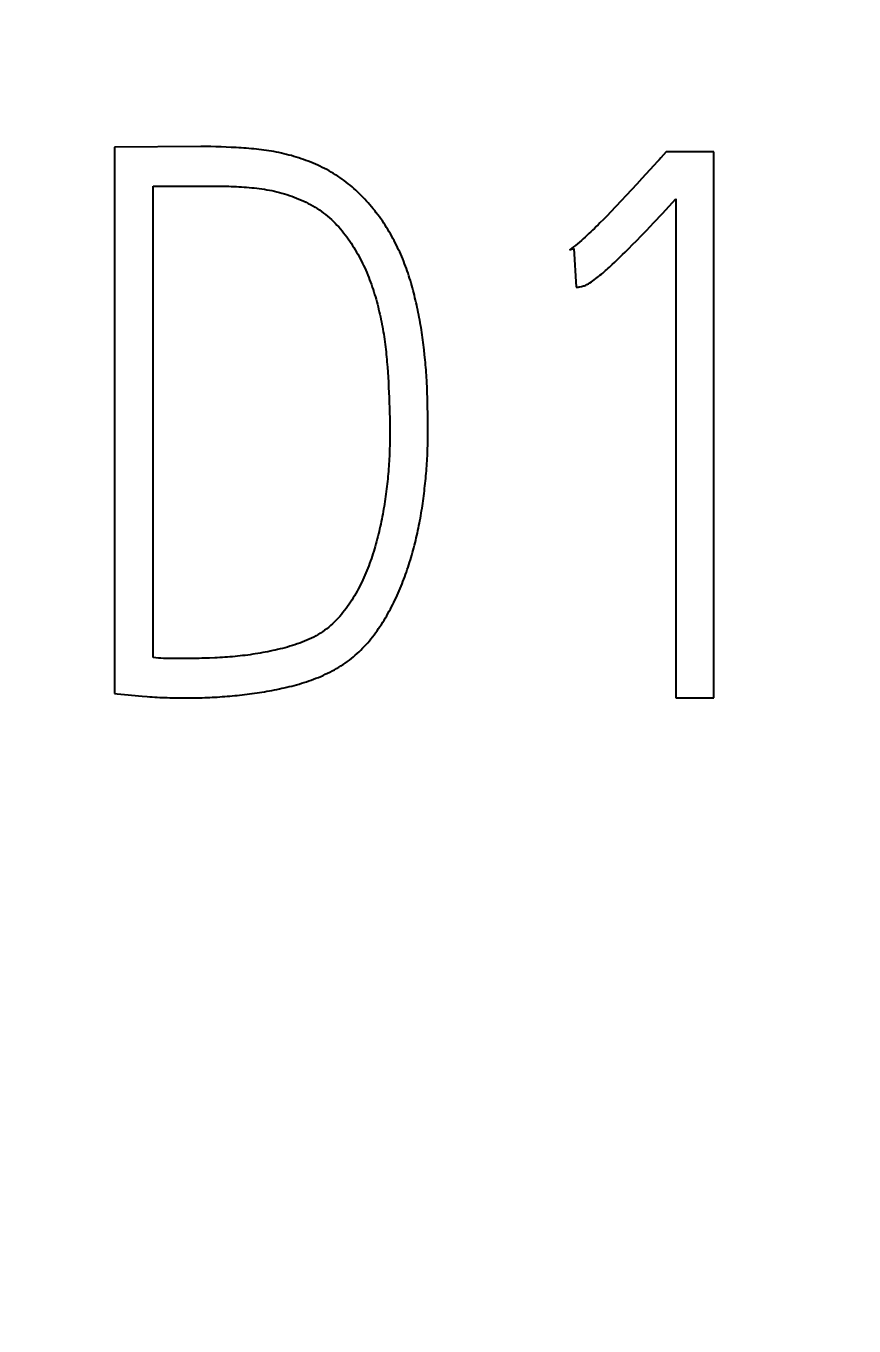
# Model space of a CAD drawing. Extents: x 0 to 420, y 0 to 297.
# Drawn here: x 126.439 to 128.855, y 170.906 to 174.698 of the extents above; entities that cross this region are included whole.
import ezdxf
from ezdxf.enums import TextEntityAlignment as Align

# ---------------------------------------------------------------- set-up
doc = ezdxf.new("R2010")
doc.units = 0
doc.header["$LTSCALE"] = 23.1
doc.layers.add('10100_DIM_FRONT', color=7, linetype='CONTINUOUS')
doc.layers.add('10500_FRONT_LABELING', color=7, linetype='CONTINUOUS')
doc.dimstyles.get("Standard").update_dxf_attribs({"dimtxt": 2.5, "dimasz": 2.5, "dimexe": 1.25, "dimexo": 0.625, "dimtad": 1, "dimcen": 2.5, "dimazin": 3, "dimtfac": 1, "dimtmove": 0, "dimatfit": 3})

# ---------------------------------------------------------------- blocks, each defined once
blk = doc.blocks.new('*D1')
at = {"layer": '10100_DIM_FRONT', "linetype": 'CONTINUOUS'}
for p, q in [((110.808052, 190.739389), (110.808052, 134.086548)), ((146.308052, 190.739389), (146.308052, 134.086548)), ((110.808052, 136.086548), (128.558052, 136.086548)), ((146.308052, 136.086548), (128.558052, 136.086548))]:
    blk.add_line(p, q, dxfattribs=at)
for points in [[(114.308052, 136.586548), (110.808052, 136.086548), (114.308052, 135.586548)], [(142.808052, 135.586548), (146.308052, 136.086548), (142.808052, 136.586548)]]:
    blk.add_solid(points, dxfattribs=at)
blk.add_text('35,5', height=3.5, dxfattribs=at).set_placement((124.727394, 136.961548), (134.227394, 136.961548), align=Align.FIT)

msp = doc.modelspace()

# ---------------------------------------------------------------- linework, layer by layer
at = {"layer": '10500_FRONT_LABELING', "color": 7, "linetype": 'CONTINUOUS'}
for p, q in [((126.6977, 174.3448), (126.6977, 172.7515)), ((126.9936, 174.3463), (126.9788, 174.3467)), ((127.0084, 174.3458), (126.9936, 174.3463)), ((127.0232, 174.3452), (127.0084, 174.3458)), ((127.0379, 174.3445), (127.0232, 174.3452)), ((128.3065, 174.3315), (128.291, 174.3138)), ((128.4463, 174.3315), (128.3065, 174.3315)), ((128.4463, 172.7382), (128.4463, 174.3315)), ((126.8108, 172.8558), (126.8108, 174.2317)), ((128.221, 174.2369), (128.2058, 174.2206)), ((128.236, 174.2533), (128.221, 174.2369)), ((128.1754, 174.188), (128.1601, 174.1719)), ((128.1906, 174.2043), (128.1754, 174.188)), ((128.2058, 174.2206), (128.1906, 174.2043)), ((128.296, 174.1518), (128.3354, 174.1939)), ((128.3354, 174.1939), (128.3354, 172.7382)), ((128.1447, 174.1557), (128.1344, 174.1451)), ((128.1601, 174.1719), (128.1447, 174.1557)), ((128.2709, 174.1251), (128.296, 174.1518)), ((128.1344, 174.1451), (128.124, 174.1344)), ((128.2492, 174.1023), (128.2709, 174.1251)), ((128.209, 174.061), (128.22, 174.0722)), ((128.22, 174.0722), (128.2346, 174.0872)), ((128.2346, 174.0872), (128.2492, 174.1023)), ((128.0247, 174.0452), (128.038, 174.0497)), ((128.038, 174.0497), (128.0447, 173.9365)), ((128.1793, 174.0314), (128.1868, 174.0387)), ((128.1868, 174.0387), (128.1979, 174.0498)), ((128.1979, 174.0498), (128.209, 174.061)), ((128.1567, 174.0096), (128.1643, 174.0168)), ((128.1643, 174.0168), (128.1718, 174.0241)), ((128.1718, 174.0241), (128.1793, 174.0314)), ((127.6024, 173.7389), (127.6009, 173.7535)), ((127.4925, 173.7183), (127.4936, 173.7035)), ((127.4936, 173.7035), (127.4947, 173.6887)), ((127.4947, 173.6887), (127.4957, 173.6739)), ((127.4957, 173.6739), (127.4965, 173.6591)), ((127.4965, 173.6591), (127.4973, 173.6443)), ((127.6093, 173.6436), (127.6087, 173.6583)), ((127.4973, 173.6443), (127.4981, 173.6295)), ((127.4981, 173.6295), (127.4987, 173.6146)), ((127.4987, 173.6146), (127.4993, 173.5998)), ((127.6099, 173.6288), (127.6093, 173.6436)), ((127.6103, 173.6141), (127.6099, 173.6288)), ((127.4993, 173.5998), (127.4998, 173.5849)), ((127.4998, 173.5849), (127.5002, 173.5701)), ((127.6109, 173.5919), (127.6103, 173.6141)), ((127.6115, 173.5624), (127.6109, 173.5919)), ((127.5002, 173.5701), (127.5006, 173.5552)), ((127.5006, 173.5552), (127.5008, 173.5403)), ((127.5008, 173.5403), (127.501, 173.5254)), ((127.6117, 173.5476), (127.6115, 173.5624)), ((127.6119, 173.5328), (127.6117, 173.5476)), ((127.6119, 173.5181), (127.6119, 173.5328)), ((126.9377, 172.8537), (126.9228, 172.8536)), ((126.9899, 172.8552), (126.975, 172.8546)), ((126.727, 172.7486), (126.7783, 172.7438)), ((126.7783, 172.7438), (126.793, 172.7425)), ((126.8734, 172.7385), (126.888, 172.7383)), ((128.3354, 172.7382), (128.4463, 172.7382))]:
    msp.add_line(p, q, dxfattribs=at)
for points in [[(126.9788, 174.3467), (126.9714, 174.3469), (126.964, 174.347), (126.9566, 174.3471), (126.9492, 174.3471), (126.6977, 174.3448)], [(127.6009, 173.7535), (127.6, 173.7608), (127.5992, 173.7681), (127.5983, 173.7754), (127.5973, 173.7827), (127.5963, 173.79), (127.5953, 173.7972), (127.5942, 173.8045), (127.5931, 173.8118), (127.5919, 173.819), (127.5907, 173.8263), (127.5895, 173.8335), (127.5882, 173.8407), (127.5868, 173.848), (127.5854, 173.8552), (127.5839, 173.8624), (127.5824, 173.8696), (127.5809, 173.8768), (127.5793, 173.884), (127.5776, 173.8912), (127.576, 173.8984), (127.5742, 173.9056), (127.5725, 173.9128), (127.5707, 173.92), (127.5688, 173.9271), (127.5669, 173.9343), (127.5649, 173.9414), (127.5628, 173.9486), (127.5607, 173.9557), (127.5586, 173.9628), (127.5563, 173.9699), (127.554, 173.977), (127.5516, 173.9841), (127.5491, 173.9911), (127.5465, 173.9981), (127.5439, 174.005), (127.5412, 174.0119), (127.5384, 174.0188), (127.5355, 174.0256), (127.5326, 174.0324), (127.5295, 174.0392), (127.5264, 174.0459), (127.5233, 174.0526), (127.52, 174.0593), (127.5167, 174.0659), (127.5133, 174.0725), (127.5098, 174.079), (127.5063, 174.0855), (127.5027, 174.092), (127.4989, 174.0984), (127.4951, 174.1048), (127.4912, 174.1111), (127.4872, 174.1174), (127.4832, 174.1237), (127.479, 174.1299), (127.4747, 174.136), (127.4704, 174.142), (127.4659, 174.148), (127.4614, 174.1539), (127.4569, 174.1598), (127.4522, 174.1655), (127.4475, 174.1712), (127.4427, 174.1768), (127.4378, 174.1824), (127.4329, 174.1878), (127.4279, 174.1933), (127.4228, 174.1986), (127.4176, 174.2039), (127.4124, 174.2091), (127.4071, 174.2142), (127.4017, 174.2192), (127.3962, 174.2242), (127.3907, 174.229), (127.385, 174.2338), (127.3792, 174.2385), (127.3734, 174.2431), (127.3674, 174.2476), (127.3614, 174.252), (127.3552, 174.2563), (127.349, 174.2605), (127.3427, 174.2645), (127.3363, 174.2684), (127.3299, 174.2722), (127.3235, 174.2759), (127.3169, 174.2794), (127.3104, 174.2828), (127.3037, 174.2861), (127.297, 174.2893), (127.2903, 174.2924), (127.2836, 174.2954), (127.2767, 174.2983), (127.2699, 174.3011), (127.263, 174.3038), (127.256, 174.3064), (127.2491, 174.3089), (127.242, 174.3113), (127.235, 174.3136), (127.2279, 174.3159), (127.2208, 174.3181), (127.2136, 174.3202), (127.2064, 174.3221), (127.1991, 174.324), (127.1919, 174.3258), (127.1846, 174.3275), (127.1774, 174.3291), (127.1701, 174.3305), (127.1628, 174.3319), (127.1555, 174.3332), (127.1482, 174.3343), (127.1409, 174.3354), (127.1336, 174.3365), (127.1262, 174.3374), (127.1189, 174.3383), (127.1116, 174.3391), (127.1042, 174.3398), (127.0969, 174.3405), (127.0895, 174.3412), (127.0822, 174.3417), (127.0748, 174.3423), (127.0674, 174.3428), (127.0601, 174.3433), (127.0527, 174.3437), (127.0379, 174.3445)], [(128.2811, 174.3027), (128.2711, 174.2917), (128.236, 174.2533)], [(128.291, 174.3138), (128.2861, 174.3082), (128.2811, 174.3027)], [(126.8108, 174.2317), (126.9936, 174.2316), (127.0011, 174.2316), (127.0086, 174.2315), (127.0161, 174.2313), (127.0235, 174.2311), (127.031, 174.2309), (127.0384, 174.2306), (127.0459, 174.2302), (127.0533, 174.2299), (127.0608, 174.2294), (127.0682, 174.229), (127.0757, 174.2285), (127.0831, 174.2279), (127.0905, 174.2273), (127.0979, 174.2267), (127.1053, 174.226), (127.1127, 174.2251), (127.1201, 174.2243), (127.1275, 174.2233), (127.1349, 174.2222), (127.1422, 174.221), (127.1496, 174.2197), (127.1569, 174.2183), (127.1643, 174.2167), (127.1716, 174.215), (127.1789, 174.2132), (127.1861, 174.2112), (127.1934, 174.2091), (127.2006, 174.2068), (127.2077, 174.2044), (127.2148, 174.2019), (127.2219, 174.1993), (127.2289, 174.1965), (127.2358, 174.1937), (127.2427, 174.1907), (127.2495, 174.1876), (127.2563, 174.1843), (127.263, 174.1809), (127.2696, 174.1774), (127.2761, 174.1737), (127.2826, 174.1699), (127.289, 174.1658), (127.2953, 174.1617), (127.3016, 174.1574), (127.3077, 174.1529), (127.3136, 174.1483), (127.3194, 174.1436), (127.3251, 174.1387), (127.3307, 174.1337), (127.3361, 174.1285), (127.3414, 174.1233), (127.3465, 174.1179), (127.3516, 174.1124), (127.3565, 174.1068), (127.3613, 174.1011), (127.366, 174.0952), (127.3706, 174.0893), (127.3751, 174.0832), (127.3795, 174.0771), (127.3838, 174.0709), (127.3879, 174.0646), (127.392, 174.0583), (127.396, 174.0519), (127.3999, 174.0455), (127.4036, 174.039), (127.4073, 174.0325), (127.4109, 174.026), (127.4144, 174.0194), (127.4179, 174.0128), (127.4212, 174.0061), (127.4244, 173.9994), (127.4275, 173.9926), (127.4306, 173.9858), (127.4335, 173.9789), (127.4364, 173.972), (127.4392, 173.9651), (127.4419, 173.9581), (127.4445, 173.9511), (127.447, 173.944), (127.4494, 173.937), (127.4518, 173.9298), (127.4541, 173.9227), (127.4563, 173.9155), (127.4585, 173.9083), (127.4606, 173.9011), (127.4626, 173.8938), (127.4645, 173.8866), (127.4664, 173.8793), (127.4682, 173.8721), (127.47, 173.8648), (127.4716, 173.8575), (127.4733, 173.8503), (127.4748, 173.843), (127.4763, 173.8357), (127.4778, 173.8284), (127.4792, 173.8211), (127.4805, 173.8138), (127.4817, 173.8065), (127.4829, 173.7992), (127.4841, 173.7919), (127.4851, 173.7845), (127.4862, 173.7772), (127.4871, 173.7698), (127.488, 173.7625), (127.4889, 173.7551), (127.4897, 173.7478), (127.4904, 173.7404), (127.4911, 173.733), (127.4918, 173.7256), (127.4925, 173.7183)], [(128.124, 174.1344), (128.1136, 174.1239), (128.1083, 174.1186), (128.1031, 174.1134), (128.0978, 174.1082), (128.0924, 174.1031), (128.0871, 174.098), (128.0817, 174.0929), (128.0762, 174.0879), (128.0707, 174.0829), (128.0652, 174.0779), (128.0596, 174.073), (128.054, 174.0682), (128.0484, 174.0633), (128.0427, 174.0586), (128.0369, 174.0539), (128.0309, 174.0495), (128.0278, 174.0473), (128.0247, 174.0452)], [(128.0447, 173.9365), (128.0473, 173.9366), (128.05, 173.9368), (128.0526, 173.9372), (128.0552, 173.9377), (128.0603, 173.9388), (128.0629, 173.9394), (128.0654, 173.9401), (128.068, 173.9409), (128.0704, 173.9419), (128.0729, 173.9429), (128.0752, 173.944), (128.0799, 173.9465), (128.0844, 173.9492), (128.0887, 173.9521), (128.093, 173.9551), (128.0973, 173.9582), (128.1015, 173.9614), (128.1056, 173.9646), (128.1097, 173.9679), (128.1138, 173.9712), (128.1178, 173.9745), (128.1218, 173.9779), (128.1258, 173.9813), (128.1297, 173.9848), (128.1336, 173.9883), (128.1375, 173.9918), (128.1414, 173.9953), (128.1453, 173.9988), (128.1491, 174.0024), (128.1567, 174.0096)], [(127.6087, 173.6583), (127.6083, 173.6656), (127.6079, 173.673), (127.6074, 173.6803), (127.6069, 173.6877), (127.6064, 173.695), (127.6058, 173.7023), (127.6052, 173.7097), (127.6046, 173.717), (127.6039, 173.7243), (127.6024, 173.7389)], [(126.888, 172.7383), (126.8953, 172.7382), (126.9026, 172.7382), (126.9099, 172.7382), (126.9172, 172.7382), (126.9245, 172.7383), (126.9318, 172.7384), (126.9391, 172.7385), (126.9463, 172.7387), (126.9536, 172.739), (126.9609, 172.7392), (126.9682, 172.7395), (126.9755, 172.7398), (126.9827, 172.7402), (126.99, 172.7406), (126.9973, 172.741), (127.0046, 172.7415), (127.0118, 172.742), (127.0191, 172.7425), (127.0264, 172.7431), (127.0336, 172.7437), (127.0409, 172.7443), (127.0482, 172.745), (127.0554, 172.7457), (127.0627, 172.7465), (127.0699, 172.7473), (127.0772, 172.7482), (127.0844, 172.749), (127.0917, 172.75), (127.0989, 172.751), (127.1062, 172.752), (127.1134, 172.753), (127.1207, 172.7541), (127.1279, 172.7553), (127.1351, 172.7565), (127.1424, 172.7578), (127.1496, 172.7591), (127.1568, 172.7604), (127.164, 172.7618), (127.1713, 172.7633), (127.1785, 172.7648), (127.1857, 172.7663), (127.1929, 172.7679), (127.2001, 172.7696), (127.2073, 172.7713), (127.2145, 172.7731), (127.2217, 172.7749), (127.2289, 172.7768), (127.2361, 172.7788), (127.2433, 172.7809), (127.2504, 172.7831), (127.2575, 172.7854), (127.2645, 172.7878), (127.2715, 172.7903), (127.2785, 172.7929), (127.2854, 172.7955), (127.2923, 172.7983), (127.2991, 172.8012), (127.3059, 172.8041), (127.3126, 172.8072), (127.3193, 172.8104), (127.326, 172.8137), (127.3325, 172.8171), (127.3391, 172.8206), (127.3456, 172.8242), (127.352, 172.828), (127.3583, 172.8319), (127.3646, 172.8359), (127.3708, 172.8401), (127.3769, 172.8445), (127.3829, 172.8489), (127.3887, 172.8535), (127.3945, 172.8582), (127.4001, 172.863), (127.4055, 172.8679), (127.4109, 172.8729), (127.4162, 172.878), (127.4214, 172.8832), (127.4264, 172.8886), (127.4314, 172.894), (127.4363, 172.8995), (127.441, 172.9051), (127.4457, 172.9108), (127.4503, 172.9166), (127.4548, 172.9225), (127.4592, 172.9285), (127.4635, 172.9345), (127.4678, 172.9406), (127.472, 172.9468), (127.476, 172.953), (127.48, 172.9592), (127.484, 172.9655), (127.4878, 172.9719), (127.4916, 172.9782), (127.4952, 172.9846), (127.4988, 172.991), (127.5024, 172.9975), (127.5058, 173.004), (127.5092, 173.0105), (127.5126, 173.0171), (127.5158, 173.0237), (127.519, 173.0304), (127.522, 173.037), (127.5251, 173.0437), (127.528, 173.0505), (127.5309, 173.0573), (127.5337, 173.0641), (127.5364, 173.0709), (127.5391, 173.0778), (127.5417, 173.0847), (127.5443, 173.0916), (127.5468, 173.0985), (127.5492, 173.1055), (127.5516, 173.1125), (127.5539, 173.1196), (127.5562, 173.1266), (127.5584, 173.1337), (127.5606, 173.1408), (127.5627, 173.1479), (127.5648, 173.155), (127.5668, 173.1621), (127.5688, 173.1692), (127.5707, 173.1764), (127.5726, 173.1835), (127.5744, 173.1907), (127.5762, 173.1978), (127.5779, 173.205), (127.5795, 173.2121), (127.5812, 173.2193), (127.5827, 173.2265), (127.5842, 173.2337), (127.5857, 173.2409), (127.5871, 173.2481), (127.5885, 173.2553), (127.5898, 173.2625), (127.5911, 173.2697), (127.5923, 173.2769), (127.5935, 173.2842), (127.5947, 173.2914), (127.5958, 173.2986), (127.5968, 173.3059), (127.5979, 173.3131), (127.5989, 173.3204), (127.5998, 173.3276), (127.6007, 173.3349), (127.6016, 173.3422), (127.6024, 173.3494), (127.6033, 173.3567), (127.604, 173.364), (127.6048, 173.3713), (127.6055, 173.3786), (127.6062, 173.3859), (127.6068, 173.3932), (127.6074, 173.4005), (127.608, 173.4078), (127.6085, 173.4151), (127.609, 173.4224), (127.6094, 173.4298), (127.6099, 173.4371), (127.6102, 173.4444), (127.6106, 173.4518), (127.6109, 173.4591), (127.6111, 173.4665), (127.6114, 173.4738), (127.6115, 173.4812), (127.6117, 173.4885), (127.6118, 173.4959), (127.6119, 173.5033), (127.6119, 173.5181)], [(127.501, 173.5254), (127.501, 173.5105), (127.501, 173.5031), (127.5009, 173.4957), (127.5008, 173.4882), (127.5007, 173.4808), (127.5005, 173.4733), (127.5003, 173.4659), (127.5, 173.4585), (127.4997, 173.4511), (127.4994, 173.4437), (127.499, 173.4362), (127.4986, 173.4288), (127.4981, 173.4215), (127.4976, 173.4141), (127.4971, 173.4067), (127.4965, 173.3993), (127.4958, 173.3919), (127.4952, 173.3846), (127.4945, 173.3772), (127.4937, 173.3698), (127.4929, 173.3625), (127.4921, 173.3551), (127.4912, 173.3478), (127.4903, 173.3404), (127.4894, 173.3331), (127.4884, 173.3258), (127.4873, 173.3184), (127.4863, 173.3111), (127.4851, 173.3038), (127.484, 173.2965), (127.4828, 173.2892), (127.4815, 173.2819), (127.4802, 173.2746), (127.4788, 173.2673), (127.4774, 173.2601), (127.4759, 173.2528), (127.4744, 173.2455), (127.4728, 173.2383), (127.4711, 173.231), (127.4694, 173.2238), (127.4677, 173.2166), (127.4658, 173.2093), (127.464, 173.2021), (127.462, 173.1949), (127.4601, 173.1877), (127.458, 173.1805), (127.4559, 173.1733), (127.4537, 173.1662), (127.4515, 173.1591), (127.4492, 173.152), (127.4469, 173.1449), (127.4444, 173.1379), (127.4419, 173.1309), (127.4393, 173.1239), (127.4367, 173.1169), (127.4339, 173.11), (127.4311, 173.1031), (127.4282, 173.0963), (127.4252, 173.0894), (127.4221, 173.0827), (127.4189, 173.0759), (127.4156, 173.0692)], [(127.4156, 173.0692), (127.4122, 173.0625), (127.4087, 173.0559), (127.4051, 173.0493), (127.4015, 173.0428), (127.3977, 173.0364), (127.3939, 173.03), (127.3899, 173.0237), (127.3859, 173.0175), (127.3817, 173.0114), (127.3775, 173.0053), (127.3731, 172.9993), (127.3687, 172.9934), (127.3641, 172.9876), (127.3594, 172.9819), (127.3546, 172.9763), (127.3496, 172.9707), (127.3445, 172.9653), (127.3392, 172.9601), (127.3337, 172.9549), (127.3281, 172.9498), (127.3224, 172.9449), (127.3166, 172.9402), (127.3106, 172.9357), (127.3045, 172.9313), (127.2984, 172.9271), (127.2921, 172.9232), (127.2857, 172.9194), (127.2793, 172.9158), (127.2726, 172.9124), (127.2659, 172.9093), (127.259, 172.9064), (127.2521, 172.9036), (127.2451, 172.9009), (127.238, 172.8983), (127.2309, 172.8958), (127.2238, 172.8934), (127.2167, 172.8911), (127.2095, 172.8889), (127.2024, 172.8868), (127.1952, 172.8848), (127.188, 172.8829), (127.1808, 172.8811), (127.1736, 172.8794), (127.1664, 172.8778), (127.1591, 172.8762), (127.1519, 172.8746), (127.1446, 172.8732), (127.1373, 172.8717), (127.13, 172.8704), (127.1228, 172.8691), (127.1155, 172.8678), (127.1081, 172.8667), (127.1008, 172.8655), (127.0935, 172.8645), (127.0861, 172.8634), (127.0788, 172.8625), (127.0714, 172.8616), (127.0641, 172.8607), (127.0567, 172.8599), (127.0493, 172.8592), (127.0419, 172.8585), (127.0345, 172.8579), (127.0271, 172.8573), (127.0197, 172.8568), (127.0123, 172.8563), (127.0048, 172.8559), (126.9974, 172.8555), (126.9899, 172.8552)], [(126.8631, 172.8535), (126.8556, 172.8536), (126.8481, 172.8537), (126.8407, 172.8538), (126.8332, 172.8541), (126.8257, 172.8545), (126.8183, 172.8551), (126.8108, 172.8558)], [(126.9228, 172.8536), (126.9004, 172.8536), (126.8631, 172.8535)], [(126.975, 172.8546), (126.9601, 172.8542), (126.9526, 172.854), (126.9451, 172.8538), (126.9377, 172.8537)], [(126.6977, 172.7515), (126.705, 172.7507), (126.727, 172.7486)], [(126.793, 172.7425), (126.8003, 172.7419), (126.8076, 172.7414), (126.8149, 172.7409), (126.8222, 172.7404), (126.8296, 172.74), (126.8369, 172.7397), (126.8442, 172.7393), (126.8515, 172.7391), (126.8588, 172.7389), (126.8734, 172.7385)]]:
    msp.add_lwpolyline(points, dxfattribs=at)

# ---------------------------------------------------------------- dimensions: what is measured, and where the dimension line sits
at = {"layer": '10100_DIM_FRONT', "linetype": 'CONTINUOUS'}
dim = msp.add_linear_dim(base=(146.3081, 136.0865), p1=(110.8081, 190.7394), p2=(146.3081, 190.7394), dimstyle='Standard', dxfattribs=at)
dim.commit()
dim.dimension.update_dxf_attribs({"geometry": '*D1', "text_midpoint": (129.4774, 138.7115), "dimtype": 128})

doc.saveas('drawing.dxf')
